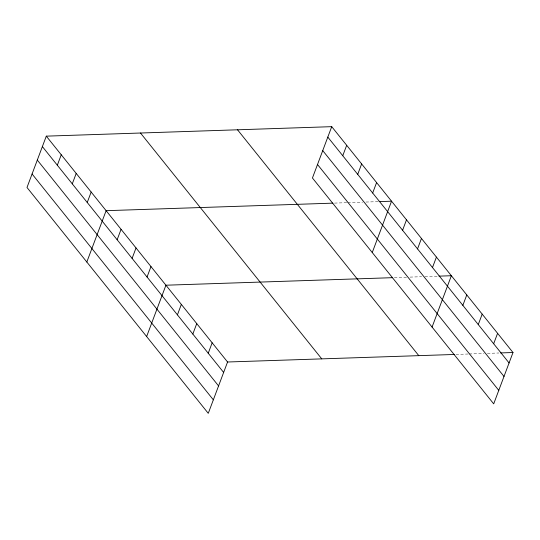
<?xml version="1.0" encoding="UTF-8"?>
<svg xmlns="http://www.w3.org/2000/svg" width="540" height="540" viewBox="0 0 540 540"><rect width="100%" height="100%" fill="white"/><g stroke="black" fill="none" stroke-linecap="round" stroke-linejoin="round"><path stroke-width="0.41" stroke-dasharray="2.7 2.03" d="M334.537 203.094L346.93 202.682M347.76 202.649L362.63 202.156M365.938 202.048L378.331 201.636M394.355 277.621L406.748 277.209M410.056 277.101L421.625 276.716M424.926 276.608L438.149 276.17M455.99 354.416L468.382 354.004M469.206 353.977L484.083 353.477M487.384 353.369L498.953 352.985"/><path stroke-width="0.81" d="M46.298 136.148L27 187.481L208.271 413.336L227.563 362.002L46.298 136.148L331.729 126.664L513 352.519L493.702 403.853L312.437 177.998L331.729 126.664M57.328 165.22L61.249 154.778M72.279 183.85L76.208 173.414M87.237 202.48L91.159 192.044M86.819 262.015L106.117 210.681L332.883 203.148M117.146 239.747L121.068 229.311M132.104 258.383L136.026 247.948M147.056 277.013L150.977 266.578M146.637 336.541L165.935 285.208L392.702 277.675M177.417 314.847L181.339 304.412M192.827 334.044L196.749 323.609M208.238 353.241L212.159 342.806M342.758 155.736L346.687 145.3M357.716 174.366L361.638 163.931M372.668 193.003L376.596 182.567M372.256 252.531L391.547 201.197L379.154 201.609M402.584 230.269L406.505 219.827M417.535 248.9L421.457 238.464M432.493 267.529L436.415 257.094M432.074 327.065L451.366 275.731L438.973 276.143M462.854 305.363L466.776 294.928M478.264 324.56L482.186 314.125M493.668 343.757L497.59 333.322M227.563 362.002L454.336 354.47M500.607 352.931L513 352.519M327.807 137.099L509.078 362.954M322.731 150.599L504.002 376.454M317.507 164.504L498.778 390.359M237.532 129.796L418.804 355.651M140.488 133.016L321.759 358.87M42.37 146.583L223.641 372.438M37.3 160.076L218.572 385.931M32.076 173.988L213.347 399.836"/></g></svg>
